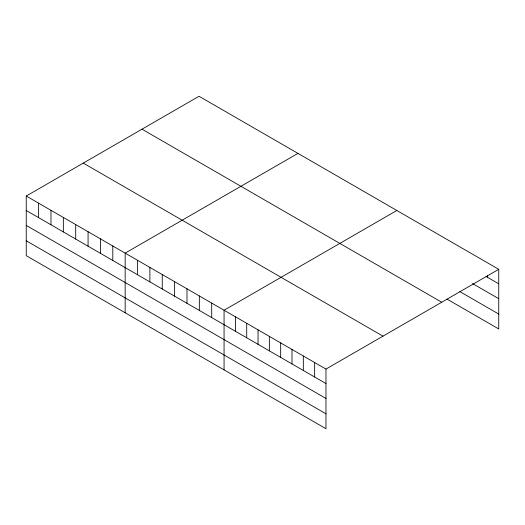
<?xml version="1.0" encoding="UTF-8"?>
<svg xmlns="http://www.w3.org/2000/svg" width="525" height="525" viewBox="0 0 525 525"><rect width="100%" height="100%" fill="white"/><g stroke="black" fill="none" stroke-linecap="round" stroke-linejoin="round"><path stroke-width="0.79" d="M26.25 196.028L325.973 369.068L325.973 428.728L26.25 255.682L26.25 196.028L199.027 96.272L498.75 269.318L498.75 328.972L447.09 299.152M297.938 153.379L125.16 253.129L125.16 312.788M396.848 210.479L224.063 310.236L224.063 369.895M325.973 369.068L498.75 269.318M486.012 276.439L498.75 283.795M472.566 283.585L498.75 298.705M459.828 291.592L498.75 314.062M142.013 129.189L441.735 302.236M83.265 163.104L382.988 336.151M26.25 210.505L325.973 383.545M26.25 225.415L325.973 398.455M26.25 240.772L325.973 413.818M487.43 275.645L487.43 277.252M314.646 362.532L314.646 377.009M303.325 355.996L303.325 370.473M292.005 349.46L292.005 363.937M280.678 342.917L280.678 357.394M269.358 336.381L269.358 350.858M258.037 329.844L258.037 344.321M246.711 323.308L246.711 337.785M235.39 316.772L235.39 331.249M211.7 303.096L211.7 317.572M199.336 295.956L199.336 310.433M186.979 288.822L186.979 303.299M174.615 281.682L174.615 296.159M162.251 274.542L162.251 289.019M149.888 267.409L149.888 281.886M137.524 260.269L137.524 274.746M112.796 245.989L112.796 260.466M100.432 238.855L100.432 253.332M88.069 231.715L88.069 246.192M75.705 224.575L75.705 239.052M63.341 217.442L63.341 231.919M50.978 210.302L50.978 224.779M38.614 203.162L38.614 217.639"/></g></svg>
